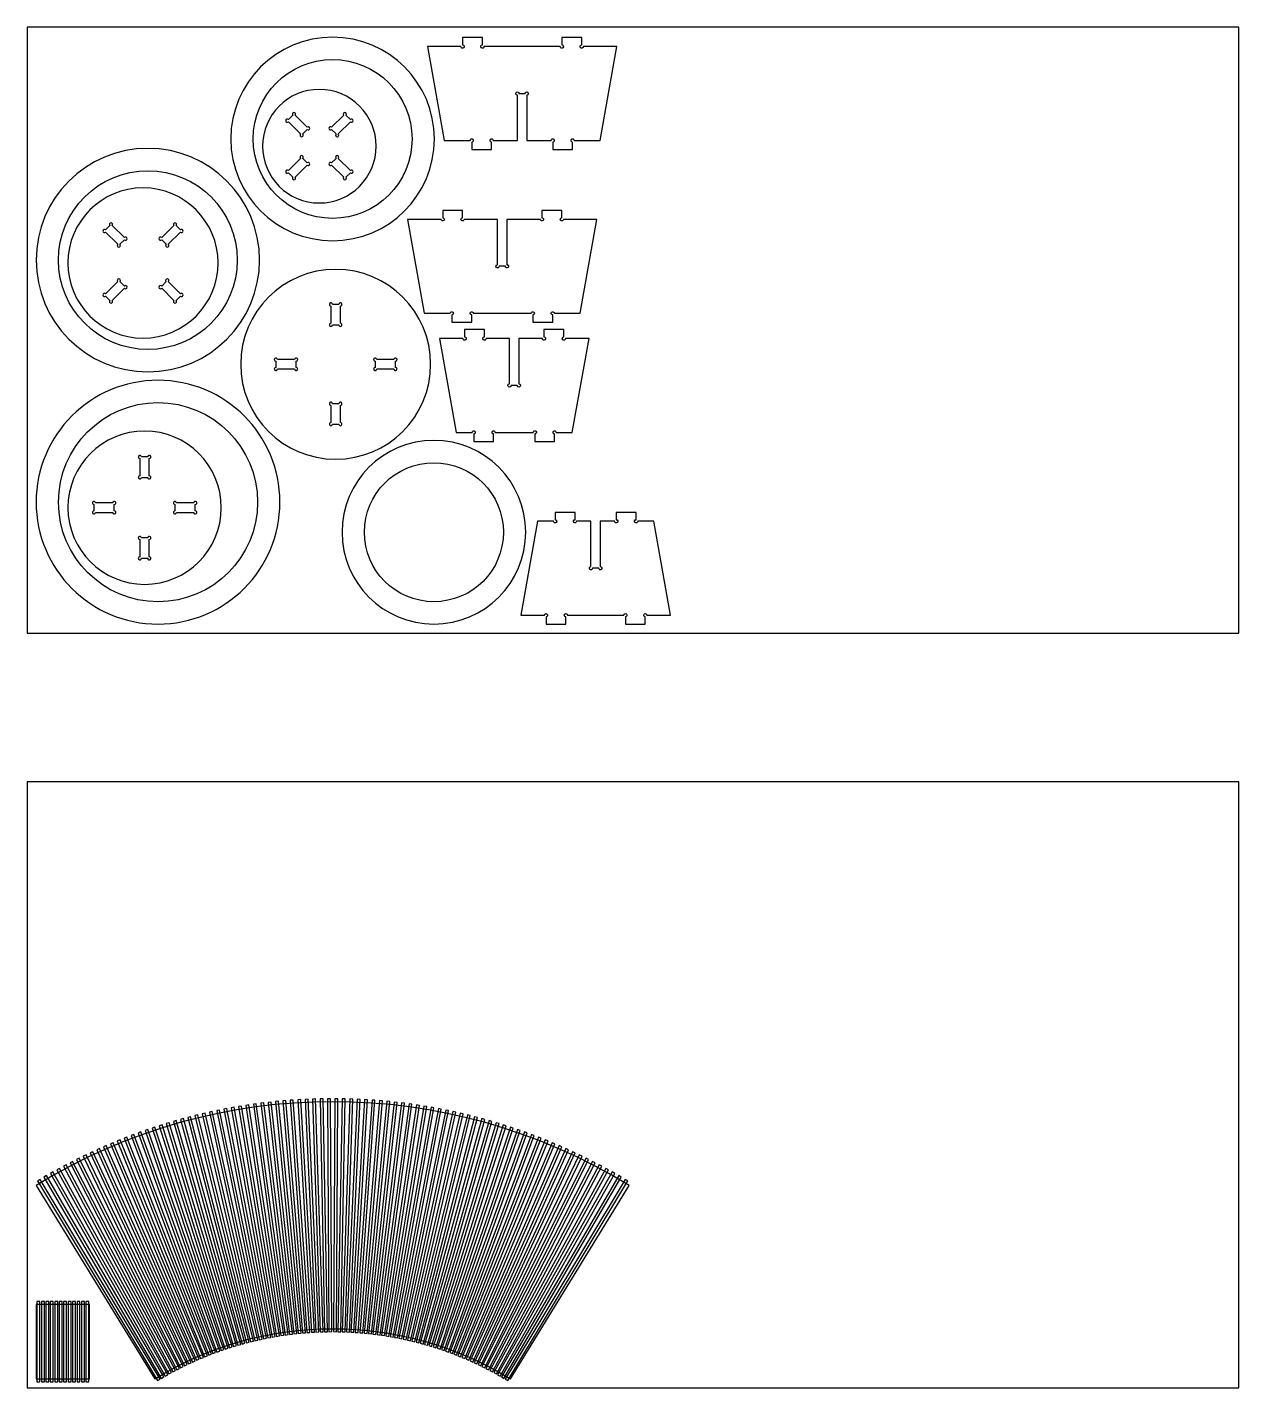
# Model space of a CAD drawing. Header units: millimetres. Extents: x 0 to 2440, y 0 to 2740.
import ezdxf

# ---------------------------------------------------------------- set-up
doc = ezdxf.new("R2010")
doc.units = ezdxf.units.MM
for name, color, linetype in [('GABARIT_BAGUES_18MM', 3, 'Continuous'), ('GABARIT_INTERIEUR_18MM', 5, 'Continuous'), ('PIECE_5MM', 1, 'Continuous'), ('PLANCHE_18MM', 8, 'Continuous'), ('PLANCHE_5MM', 8, 'Continuous'), ('POCHE_KERF_4MM', 6, 'Continuous')]:
    doc.layers.add(name, color=color, linetype=linetype)

msp = doc.modelspace()

# ---------------------------------------------------------------- linework, layer by layer
at = {"layer": 'GABARIT_BAGUES_18MM'}
for points in [[(820, 2515, 1), (410, 2515, 1)], [(455, 2515, -1), (775, 2515, -1)], [(468, 2271, 1), (18, 2271, 1)], [(63, 2271, -1), (423, 2271, -1)], [(509, 1783.5, 1), (18, 1783.5, 1)], [(63, 1783.5, -1), (464, 1783.5, -1)], [(1004, 1723, 1), (634, 1723, 1)], [(679, 1723, -1), (959, 1723, -1)]]:
    msp.add_lwpolyline(points, format="xyb", close=True, dxfattribs=at)
at = {"layer": 'GABARIT_INTERIEUR_18MM'}
for points in [[(1187.4, 2701), (1119.9, 2701, -2.414214), (1116.7, 2704.2), (1116.7, 2719), (1076.7, 2719), (1076.7, 2704.2, -2.414214), (1073.5, 2701), (919.9, 2701, -2.414214), (916.7, 2704.2), (916.7, 2719), (876.7, 2719), (876.7, 2704.2, -2.414214), (873.5, 2701), (806, 2701), (839.6, 2512), (892, 2512, -2.414214), (895.2, 2508.8), (895.2, 2494), (935.2, 2494), (935.2, 2508.8, -2.414214), (938.4, 2512), (987.2, 2512), (987.2, 2603.3, -2.414214), (990.4, 2606.5), (1003, 2606.5, -2.414214), (1006.2, 2603.3), (1006.2, 2512), (1055.1, 2512, -2.414214), (1058.3, 2508.8), (1058.3, 2494), (1098.3, 2494), (1098.3, 2508.8, -2.414214), (1101.5, 2512), (1153.8, 2512)], [(702.8, 2500.4, 1), (474, 2500.4, 1)], [(563.9, 2533.9, 2.414214), (563.9, 2538.4), (539.4, 2562.9, 2.414214), (534.9, 2562.9), (526, 2553.9, 2.414214), (526, 2549.4), (550.5, 2525, 2.414214), (555, 2525)], [(621.9, 2525, 2.414214), (626.4, 2525), (650.9, 2549.4, 2.414214), (650.9, 2553.9), (641.9, 2562.9, 2.414214), (637.4, 2562.9), (613, 2538.4, 2.414214), (613, 2533.9)], [(534.9, 2438, 2.414214), (539.4, 2438), (563.9, 2462.5, 2.414214), (563.9, 2467), (555, 2475.9, 2.414214), (550.5, 2475.9), (526, 2451.4, 2.414214), (526, 2446.9)], [(650.9, 2446.9, 2.414214), (650.9, 2451.4), (626.4, 2475.9, 2.414214), (621.9, 2475.9), (613, 2467, 2.414214), (613, 2462.5), (637.4, 2438, 2.414214), (641.9, 2438)], [(384.4, 2265.2, 1), (82, 2265.2, 1)], [(1147.4, 2353), (1079.9, 2353, -2.414214), (1076.7, 2356.2), (1076.7, 2371), (1036.7, 2371), (1036.7, 2356.2, -2.414214), (1033.5, 2353), (966.2, 2353), (966.2, 2261.7, -2.414214), (963, 2258.5), (950.4, 2258.5, -2.414214), (947.2, 2261.7), (947.2, 2353), (879.9, 2353, -2.414214), (876.7, 2356.2), (876.7, 2371), (836.7, 2371), (836.7, 2356.2, -2.414214), (833.5, 2353), (766, 2353), (799.6, 2164), (852, 2164, -2.414214), (855.2, 2160.8), (855.2, 2146), (895.2, 2146), (895.2, 2160.8, -2.414214), (898.4, 2164), (1015.1, 2164, -2.414214), (1018.3, 2160.8), (1018.3, 2146), (1058.3, 2146), (1058.3, 2160.8, -2.414214), (1061.5, 2164), (1113.8, 2164)], [(195.6, 2311.7, 2.414214), (195.6, 2316.2), (171.2, 2340.7, 2.414214), (166.6, 2340.7), (157.7, 2331.8, 2.414214), (157.7, 2327.3), (182.2, 2302.8, 2.414214), (186.7, 2302.8)], [(279.7, 2302.8, 2.414214), (284.2, 2302.8), (308.7, 2327.3, 2.414214), (308.7, 2331.8), (299.8, 2340.7, 2.414214), (295.3, 2340.7), (270.8, 2316.2, 2.414214), (270.8, 2311.7)], [(812.4, 2061.2, 1), (430, 2061.2, 1)], [(166.6, 2189.7, 2.414214), (171.2, 2189.7), (195.6, 2214.2, 2.414214), (195.6, 2218.7), (186.7, 2227.6, 2.414214), (182.2, 2227.6), (157.7, 2203.2, 2.414214), (157.7, 2198.6)], [(308.7, 2198.6, 2.414214), (308.7, 2203.2), (284.2, 2227.6, 2.414214), (279.7, 2227.6), (270.8, 2218.7, 2.414214), (270.8, 2214.2), (295.3, 2189.7, 2.414214), (299.8, 2189.7)], [(627.5, 2140.7, 2.414214), (630.7, 2143.9), (630.7, 2178.5, 2.414214), (627.5, 2181.7), (614.9, 2181.7, 2.414214), (611.7, 2178.5), (611.7, 2143.9, 2.414214), (614.9, 2140.7)], [(1131.4, 2113), (1083.9, 2113, -2.414214), (1080.7, 2116.2), (1080.7, 2131), (1040.7, 2131), (1040.7, 2116.2, -2.414214), (1037.5, 2113), (990.2, 2113), (990.2, 2021.7, -2.414214), (987, 2018.5), (974.4, 2018.5, -2.414214), (971.2, 2021.7), (971.2, 2113), (924, 2113, -2.414214), (920.8, 2116.2), (920.8, 2131), (880.8, 2131), (880.8, 2116.2, -2.414214), (877.6, 2113), (830, 2113), (863.6, 1924), (896, 1924, -2.414214), (899.2, 1920.8), (899.2, 1906), (939.2, 1906), (939.2, 1920.8, -2.414214), (942.4, 1924), (1019, 1924, -2.414214), (1022.2, 1920.8), (1022.2, 1906), (1062.2, 1906), (1062.2, 1920.8, -2.414214), (1065.4, 1924), (1097.8, 1924)], [(500.7, 2054.9, 2.414214), (503.9, 2051.7), (538.5, 2051.7, 2.414214), (541.7, 2054.9), (541.7, 2067.5, 2.414214), (538.5, 2070.7), (503.9, 2070.7, 2.414214), (500.7, 2067.5)], [(700.7, 2054.9, 2.414214), (703.9, 2051.7), (738.5, 2051.7, 2.414214), (741.7, 2054.9), (741.7, 2067.5, 2.414214), (738.5, 2070.7), (703.9, 2070.7, 2.414214), (700.7, 2067.5)], [(627.5, 1940.7, 2.414214), (630.7, 1943.9), (630.7, 1978.5, 2.414214), (627.5, 1981.7), (614.9, 1981.7, 2.414214), (611.7, 1978.5), (611.7, 1943.9, 2.414214), (614.9, 1940.7)], [(390.8, 1772.4, 1), (82, 1772.4, 1)], [(242.7, 1833.5, 2.414214), (245.9, 1836.7), (245.9, 1871.3, 2.414214), (242.7, 1874.5), (230.1, 1874.5, 2.414214), (226.9, 1871.3), (226.9, 1836.7, 2.414214), (230.1, 1833.5)], [(134.4, 1766.1, 2.414214), (137.6, 1762.9), (172.2, 1762.9, 2.414214), (175.4, 1766.1), (175.4, 1778.7, 2.414214), (172.2, 1781.9), (137.6, 1781.9, 2.414214), (134.4, 1778.7)], [(297.5, 1766.1, 2.414214), (300.7, 1762.9), (335.3, 1762.9, 2.414214), (338.5, 1766.1), (338.5, 1778.7, 2.414214), (335.3, 1781.9), (300.7, 1781.9, 2.414214), (297.5, 1778.7)], [(994, 1556), (1041.6, 1556, -2.414214), (1044.8, 1552.8), (1044.8, 1538), (1084.8, 1538), (1084.8, 1552.8, -2.414214), (1088, 1556), (1201.5, 1556, -2.414214), (1204.7, 1552.8), (1204.7, 1538), (1244.7, 1538), (1244.7, 1552.8, -2.414214), (1247.9, 1556), (1295.4, 1556), (1261.8, 1745), (1229.4, 1745, -2.414214), (1226.2, 1748.2), (1226.2, 1763), (1186.2, 1763), (1186.2, 1748.2, -2.414214), (1183, 1745), (1154.2, 1745), (1154.2, 1653.7, -2.414214), (1151, 1650.5), (1138.4, 1650.5, -2.414214), (1135.2, 1653.7), (1135.2, 1745), (1106.4, 1745, -2.414214), (1103.2, 1748.2), (1103.2, 1763), (1063.2, 1763), (1063.2, 1748.2, -2.414214), (1060, 1745), (1027.6, 1745)], [(242.7, 1670.4, 2.414214), (245.9, 1673.6), (245.9, 1708.2, 2.414214), (242.7, 1711.4), (230.1, 1711.4, 2.414214), (226.9, 1708.2), (226.9, 1673.6, 2.414214), (230.1, 1670.4)]]:
    msp.add_lwpolyline(points, format="xyb", close=True, dxfattribs=at)
at = {"layer": 'PIECE_5MM'}
msp.add_lwpolyline([(973.4, 18), (1212.3, 407.7, 0.282086), (18, 407.7), (256.9, 18, -0.282086)], format="xyb", close=True, dxfattribs=at)
msp.add_lwpolyline([(18, 18), (125.7, 18), (125.7, 168), (18, 168)], close=True, dxfattribs=at)
at = {"layer": 'PLANCHE_18MM'}
msp.add_lwpolyline([(0, 1520), (2440, 1520), (2440, 2740), (0, 2740)], close=True, dxfattribs=at)
at = {"layer": 'PLANCHE_5MM'}
msp.add_lwpolyline([(0, 0), (2440, 0), (2440, 1220), (0, 1220)], close=True, dxfattribs=at)
at = {"layer": 'POCHE_KERF_4MM'}
for points in [[(537, 108.6), (542.9, 109.2), (491.1, 575.4), (485.1, 574.7)], [(545.8, 109.5), (551.8, 110.1), (506, 576.9), (500, 576.3)], [(554.6, 110.4), (560.6, 110.9), (520.9, 578.3), (514.9, 577.7)], [(563.4, 111.1), (569.4, 111.5), (535.8, 579.4), (529.8, 579)], [(572.3, 111.7), (578.3, 112.1), (550.8, 580.3), (544.8, 580)], [(581.1, 112.2), (587.1, 112.5), (565.7, 581.1), (559.7, 580.8)], [(590, 112.6), (596, 112.8), (580.7, 581.6), (574.7, 581.4)], [(598.8, 112.9), (604.8, 113), (595.7, 582), (589.7, 581.8)], [(607.7, 113), (613.7, 113.1), (610.6, 582.1), (604.6, 582.1)], [(616.6, 113.1), (622.6, 113), (625.6, 582.1), (619.6, 582.1)], [(625.4, 113), (631.4, 112.9), (640.6, 581.8), (634.6, 582)], [(634.3, 112.8), (640.3, 112.6), (655.6, 581.4), (649.6, 581.6)], [(643.1, 112.5), (649.1, 112.2), (670.5, 580.8), (664.5, 581.1)], [(652, 112.1), (658, 111.7), (685.5, 580), (679.5, 580.3)], [(660.8, 111.5), (666.8, 111.1), (700.4, 579), (694.4, 579.4)], [(669.7, 110.9), (675.6, 110.4), (715.4, 577.7), (709.4, 578.3)], [(678.5, 110.1), (684.5, 109.5), (730.3, 576.3), (724.3, 576.9)], [(687.3, 109.2), (693.3, 108.6), (745.2, 574.7), (739.2, 575.4)], [(449.9, 92.7), (455.7, 94.1), (343.6, 549.6), (337.8, 548.1)], [(458.5, 94.8), (464.3, 96.1), (358.2, 553), (352.4, 551.7)], [(467.1, 96.8), (473, 98), (372.8, 556.3), (367, 555)], [(475.8, 98.6), (481.7, 99.8), (387.5, 559.3), (381.6, 558.1)], [(484.5, 100.4), (490.4, 101.5), (402.2, 562.2), (396.3, 561.1)], [(493.2, 102), (499.1, 103.1), (416.9, 564.9), (411, 563.8)], [(501.9, 103.6), (507.8, 104.5), (431.7, 567.4), (425.8, 566.4)], [(510.6, 105), (516.6, 105.9), (446.5, 569.7), (440.6, 568.8)], [(519.4, 106.3), (525.3, 107.1), (461.3, 571.8), (455.4, 571)], [(528.2, 107.5), (534.1, 108.2), (476.2, 573.7), (470.2, 572.9)], [(696.1, 108.2), (702.1, 107.5), (760, 572.9), (754.1, 573.7)], [(704.9, 107.1), (710.9, 106.3), (774.9, 571), (768.9, 571.8)], [(713.7, 105.9), (719.6, 105), (789.7, 568.8), (783.8, 569.7)], [(722.4, 104.5), (728.4, 103.6), (804.5, 566.4), (798.6, 567.4)], [(731.2, 103.1), (737.1, 102), (819.2, 563.8), (813.3, 564.9)], [(739.9, 101.5), (745.8, 100.4), (834, 561.1), (828.1, 562.2)], [(748.6, 99.8), (754.5, 98.6), (848.6, 558.1), (842.8, 559.3)], [(757.3, 98), (763.1, 96.8), (863.3, 555), (857.4, 556.3)], [(765.9, 96.1), (771.8, 94.8), (877.9, 551.7), (872, 553)], [(774.6, 94.1), (780.4, 92.7), (892.4, 548.1), (886.6, 549.6)], [(398.9, 77.7), (404.5, 79.6), (257.2, 524.9), (251.5, 523.1)], [(407.3, 80.5), (413, 82.3), (271.5, 529.5), (265.8, 527.7)], [(415.7, 83.2), (421.5, 84.9), (285.8, 533.9), (280.1, 532.2)], [(424.2, 85.7), (430, 87.4), (300.2, 538.1), (294.4, 536.4)], [(432.7, 88.1), (438.5, 89.7), (314.6, 542.1), (308.8, 540.5)], [(441.3, 90.5), (447.1, 92), (329.1, 545.9), (323.3, 544.4)], [(783.2, 92), (789, 90.5), (907, 544.4), (901.1, 545.9)], [(791.7, 89.7), (797.5, 88.1), (921.4, 540.5), (915.6, 542.1)], [(800.3, 87.4), (806, 85.7), (935.8, 536.4), (930.1, 538.1)], [(808.8, 84.9), (814.5, 83.2), (950.2, 532.2), (944.4, 533.9)], [(817.3, 82.3), (823, 80.5), (964.5, 527.7), (958.8, 529.5)], [(825.7, 79.6), (831.4, 77.7), (978.7, 523.1), (973, 524.9)], [(349.2, 58.9), (354.7, 61.2), (173, 493.6), (167.5, 491.3)], [(357.3, 62.3), (362.9, 64.5), (186.9, 499.3), (181.3, 497.1)], [(365.6, 65.6), (371.2, 67.8), (200.8, 504.8), (195.2, 502.6)], [(373.8, 68.8), (379.4, 70.9), (214.8, 510.1), (209.2, 508)], [(382.1, 71.9), (387.8, 73.9), (228.9, 515.2), (223.3, 513.2)], [(390.5, 74.9), (396.1, 76.8), (243, 520.2), (237.4, 518.2)], [(834.1, 76.8), (839.8, 74.9), (992.9, 518.2), (987.2, 520.2)], [(842.5, 73.9), (848.1, 71.9), (1007, 513.2), (1001.4, 515.2)], [(850.8, 70.9), (856.4, 68.8), (1021, 508), (1015.4, 510.1)], [(859.1, 67.8), (864.7, 65.6), (1035, 502.6), (1029.4, 504.8)], [(867.4, 64.5), (872.9, 62.3), (1048.9, 497.1), (1043.4, 499.3)], [(875.6, 61.2), (881.1, 58.9), (1062.8, 491.3), (1057.2, 493.6)], [(316.9, 44.1), (322.3, 46.8), (118.4, 469.1), (113, 466.5)], [(324.9, 48), (330.3, 50.5), (131.9, 475.5), (126.5, 473)], [(332.9, 51.7), (338.4, 54.2), (145.5, 481.7), (140.1, 479.3)], [(341, 55.3), (346.5, 57.7), (159.2, 487.8), (153.7, 485.4)], [(883.7, 57.7), (889.2, 55.3), (1076.5, 485.4), (1071, 487.8)], [(891.8, 54.2), (897.3, 51.7), (1090.2, 479.3), (1084.7, 481.7)], [(899.9, 50.5), (905.4, 48), (1103.8, 473), (1098.4, 475.5)], [(907.9, 46.8), (913.3, 44.1), (1117.3, 466.5), (1111.9, 469.1)], [(285.5, 27.8), (290.7, 30.7), (65, 441.8), (59.8, 439)], [(293.3, 32), (298.6, 34.8), (78.2, 448.9), (72.9, 446.1)], [(301.1, 36.2), (306.4, 38.9), (91.5, 455.8), (86.2, 453.1)], [(309, 40.2), (314.4, 42.9), (104.9, 462.6), (99.5, 459.9)], [(915.9, 42.9), (921.3, 40.2), (1130.7, 459.9), (1125.4, 462.6)], [(923.8, 38.9), (929.2, 36.2), (1144.1, 453.1), (1138.7, 455.8)], [(931.7, 34.8), (937, 32), (1157.3, 446.1), (1152, 448.9)], [(939.5, 30.7), (944.8, 27.8), (1170.5, 439), (1165.2, 441.8)], [(262.5, 14.4), (267.6, 17.5), (26, 419.6), (20.9, 416.5)], [(270.1, 19), (275.3, 22), (38.9, 427.2), (33.8, 424.1)], [(277.8, 23.4), (283, 26.4), (51.9, 434.6), (46.7, 431.6)], [(947.3, 26.4), (952.5, 23.4), (1183.5, 431.6), (1178.3, 434.6)], [(955, 22), (960.2, 19), (1196.5, 424.1), (1191.3, 427.2)], [(962.6, 17.5), (967.8, 14.4), (1209.4, 416.5), (1204.2, 419.6)], [(19.5, 12), (25.5, 12), (25.5, 174), (19.5, 174)], [(28.5, 12), (34.5, 12), (34.5, 174), (28.5, 174)], [(37.4, 12), (43.4, 12), (43.4, 174), (37.4, 174)], [(46.4, 12), (52.4, 12), (52.4, 174), (46.4, 174)], [(55.4, 12), (61.4, 12), (61.4, 174), (55.4, 174)], [(64.4, 12), (70.4, 12), (70.4, 174), (64.4, 174)], [(73.3, 12), (79.3, 12), (79.3, 174), (73.3, 174)], [(82.3, 12), (88.3, 12), (88.3, 174), (82.3, 174)], [(91.3, 12), (97.3, 12), (97.3, 174), (91.3, 174)], [(100.3, 12), (106.3, 12), (106.3, 174), (100.3, 174)], [(109.2, 12), (115.2, 12), (115.2, 174), (109.2, 174)], [(118.2, 12), (124.2, 12), (124.2, 174), (118.2, 174)]]:
    msp.add_lwpolyline(points, close=True, dxfattribs=at)

doc.saveas('drawing.dxf')
